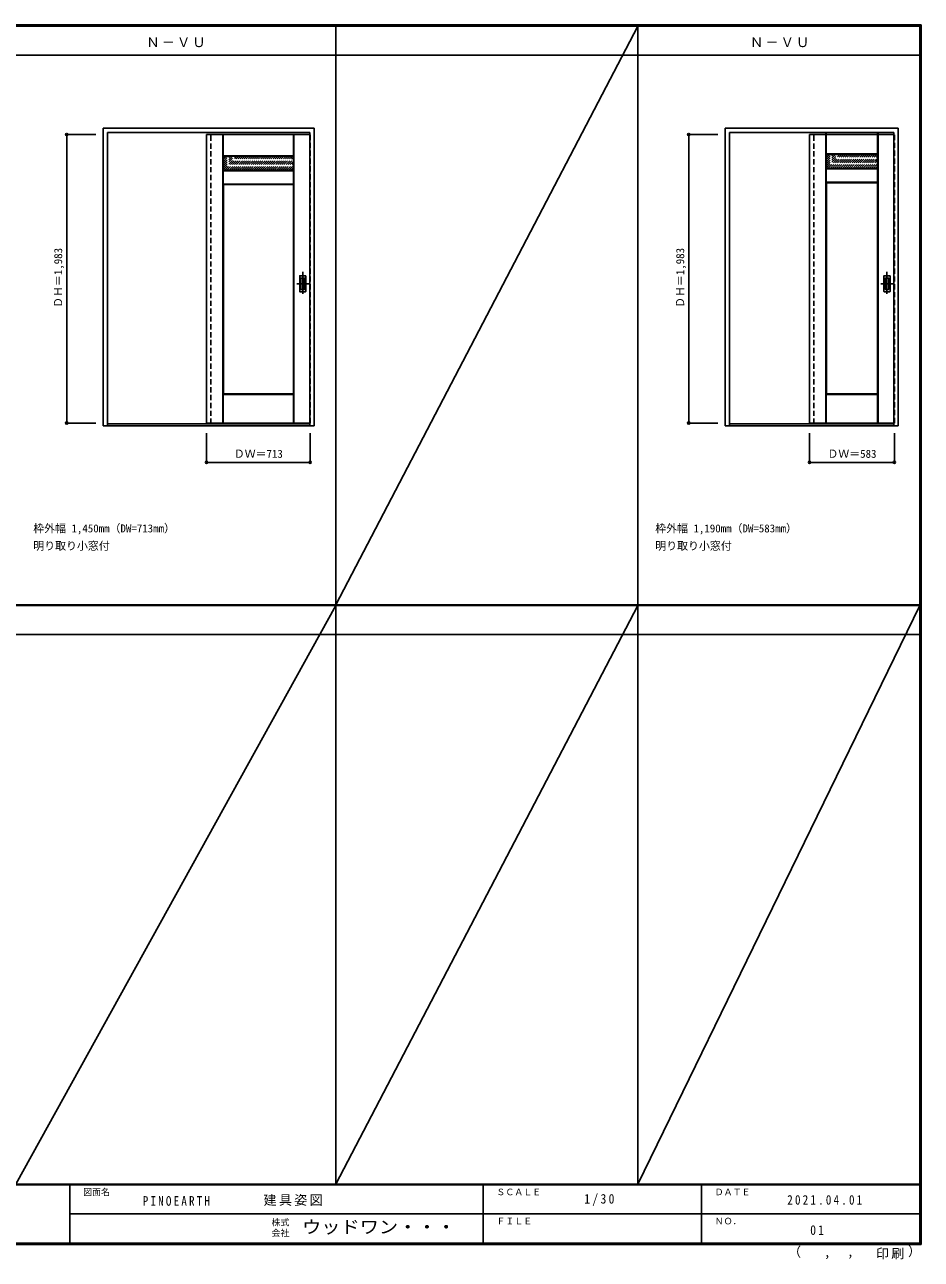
# Model space of a CAD drawing. Units: millimetres, scale not verified. Extents: x -6000 to 5700, y -4307 to 4175.
# Drawn here: x -461 to 5700, y -4307 to 4175 of the extents above; entities that cross this region are included whole.
import ezdxf
from ezdxf.enums import TextEntityAlignment as Align

# ---------------------------------------------------------------- set-up
doc = ezdxf.new("R2010")
doc.units = ezdxf.units.MM
doc.header["$LTSCALE"] = 30
doc.header["$PDMODE"] = 32
doc.header["$PDSIZE"] = 15
doc.linetypes.add('CHAIN1', pattern=[8, 5, -1, 1, -1])
doc.linetypes.add('DASHED1', pattern=[1.8, 1.2, -0.6])
for name, color, linetype in [('0-1_通り芯', 4, 'CHAIN1'), ('0-2_扉', 4, 'DASHED1'), ('0-3_仕上げ', 7, 'Continuous'), ('0-4_枠', 3, 'Continuous'), ('0-6_引手', 3, 'Continuous'), ('0-A_文字', 7, 'Continuous'), ('0-B_寸法', 7, 'Continuous'), ('0-C_ハッチ', 4, 'DASHED1'), ('F-1_枠', 6, 'Continuous'), ('F-A_文字', 7, 'Continuous')]:
    doc.layers.add(name, color=color, linetype=linetype)
doc.styles.add('ＭＳ ゴシック', font='')
doc.styles.get('ＭＳ ゴシック').set_extended_font_data('MS Gothic')

msp = doc.modelspace()

# ---------------------------------------------------------------- linework, layer by layer
at = {"layer": '0-1_通り芯'}
for p, q in [((1450, 2476.5), (1450, 2314.5)), ((5464, 2476.5), (5464, 2314.5)), ((1491, 2395.5), (1409, 2395.5)), ((5505, 2395.5), (5423, 2395.5))]:
    msp.add_line(p, q, dxfattribs=at)
at = {"layer": '0-2_扉', "color": 3, "linetype": 'Continuous'}
for p, q in [((1498, 3421), (788, 3421)), ((788, 3421), (788, 1438)), ((5512, 3421), (4932, 3421)), ((4932, 3421), (4932, 1438)), ((1498, 1438), (788, 1438)), ((5512, 1438), (4932, 1438))]:
    msp.add_line(p, q, dxfattribs=at)
at = {"layer": '0-2_扉'}
for p, q in [((788, 3421), (788, 3417)), ((1498, 3421), (1501, 3421)), ((4932, 3421), (4932, 3417)), ((5512, 3421), (5515, 3421))]:
    msp.add_line(p, q, dxfattribs=at)
for points in [[(1498, 1438), (1501, 1438), (1501, 3421)], [(5512, 1438), (5515, 1438), (5515, 3421)]]:
    msp.add_lwpolyline(points, dxfattribs=at)
at = {"layer": '0-3_仕上げ'}
for p, q in [((900, 1438), (900, 3421)), ((901.5, 3273.5), (901.5, 3421)), ((903, 3275), (903, 3421)), ((1386, 3275), (1386, 3421)), ((1387.5, 3273.5), (1387.5, 3421)), ((1389, 1438), (1389, 3421)), ((5044, 1438), (5044, 3429)), ((5045.5, 3285.5), (5045.5, 3429)), ((5047, 3287), (5047, 3429)), ((5400, 3287), (5400, 3429)), ((5401.5, 3285.5), (5401.5, 3429)), ((5403, 1438), (5403, 3429)), ((903, 3275), (901.5, 3273.5)), ((904, 3271), (901.5, 3273.5)), ((1386, 3275), (903, 3275)), ((5047, 3287), (5045.5, 3285.5)), ((5048, 3283), (5045.5, 3285.5)), ((5400, 3287), (5047, 3287)), ((901.5, 3078.5), (901.5, 3173.5)), ((903, 3080), (903, 3172)), ((1386, 3172), (903, 3172)), ((1385, 3176), (1387.5, 3173.5)), ((1386, 3172), (1387.5, 3173.5)), ((1386, 3080), (1386, 3172)), ((1387.5, 3078.5), (1387.5, 3173.5)), ((5045.5, 3090.5), (5045.5, 3185.5)), ((5047, 3092), (5047, 3184)), ((5400, 3184), (5047, 3184)), ((5399, 3188), (5401.5, 3185.5)), ((5400, 3184), (5401.5, 3185.5)), ((5400, 3092), (5400, 3184)), ((5401.5, 3090.5), (5401.5, 3185.5)), ((903, 3080), (901.5, 3078.5)), ((904, 3076), (901.5, 3078.5)), ((903, 3080), (1386, 3080)), ((5047, 3092), (5045.5, 3090.5)), ((5048, 3088), (5045.5, 3090.5)), ((5047, 3092), (5400, 3092)), ((901.5, 1438), (901.5, 1635.5)), ((903, 1438), (903, 1634)), ((1386, 1634), (903, 1634)), ((1385, 1638), (1387.5, 1635.5)), ((1386, 1634), (1387.5, 1635.5)), ((1386, 1438), (1386, 1634)), ((1387.5, 1438), (1387.5, 1635.5)), ((5045.5, 1438), (5045.5, 1635.5)), ((5047, 1438), (5047, 1634)), ((5400, 1634), (5047, 1634)), ((5399, 1638), (5401.5, 1635.5)), ((5400, 1634), (5401.5, 1635.5)), ((5400, 1438), (5400, 1634)), ((5401.5, 1438), (5401.5, 1635.5))]:
    msp.add_line(p, q, dxfattribs=at)
at = {"layer": '0-3_仕上げ', "color": 4, "linetype": 'DASHED1'}
for p, q in [((5044, 3429), (5044, 3433)), ((5045.5, 3429), (5045.5, 3433)), ((5047, 3429), (5047, 3433)), ((5400, 3429), (5400, 3433)), ((5401.5, 3429), (5401.5, 3433)), ((5403, 3429), (5403, 3433))]:
    msp.add_line(p, q, dxfattribs=at)
at = {"layer": '0-3_仕上げ', "color": 3}
for p, q in [((1385, 3271), (904, 3271)), ((904, 3176), (904, 3271)), ((1385, 3176), (1385, 3271)), ((5399, 3283), (5048, 3283)), ((5048, 3188), (5048, 3283)), ((5399, 3188), (5399, 3283)), ((1385, 3176), (904, 3176)), ((5399, 3188), (5048, 3188)), ((904, 3076), (904, 1638)), ((904, 3076), (1385, 3076)), ((1385, 3076), (1385, 1638)), ((5048, 3088), (5048, 1638)), ((5048, 3088), (5399, 3088)), ((5399, 3088), (5399, 1638)), ((1385, 1638), (904, 1638)), ((5399, 1638), (5048, 1638))]:
    msp.add_line(p, q, dxfattribs=at)
at = {"layer": '0-3_仕上げ'}
for points in [[(1386, 3275), (1387.5, 3273.5), (1385, 3271)], [(5400, 3287), (5401.5, 3285.5), (5399, 3283)], [(903, 3172), (901.5, 3173.5), (904, 3176)], [(5047, 3184), (5045.5, 3185.5), (5048, 3188)], [(1386, 3080), (1387.5, 3078.5), (1385, 3076)], [(5400, 3092), (5401.5, 3090.5), (5399, 3088)], [(903, 1634), (901.5, 1635.5), (904, 1638)], [(5047, 1634), (5045.5, 1635.5), (5048, 1638)]]:
    msp.add_lwpolyline(points, dxfattribs=at)
at = {"layer": '0-4_枠'}
for p, q in [((78, 1418), (78, 3465)), ((78, 3465), (1528, 3465)), ((108, 1418), (108, 3435)), ((108, 3435), (1498, 3435)), ((1498, 1418), (1498, 3435)), ((1528, 1418), (1528, 3465)), ((4352, 1418), (4352, 3465)), ((4352, 3465), (5542, 3465)), ((4382, 1418), (4382, 3435)), ((4382, 3435), (5512, 3435)), ((5512, 1418), (5512, 3435)), ((5542, 1418), (5542, 3465)), ((78, 1418), (1528, 1418)), ((108, 1433), (1498, 1433)), ((4352, 1418), (5542, 1418)), ((4382, 1433), (5512, 1433))]:
    msp.add_line(p, q, dxfattribs=at)
at = {"layer": '0-4_枠', "color": 4, "linetype": 'DASHED1'}
for p, q in [((788, 1433), (788, 3435)), ((818, 1433), (818, 3435)), ((4932, 1433), (4932, 3435)), ((4962, 1433), (4962, 3435))]:
    msp.add_line(p, q, dxfattribs=at)
at = {"layer": '0-6_引手'}
for p, q in [((1429, 2449), (1429, 2342)), ((1430.5, 2450.5), (1469.5, 2450.5)), ((1471, 2342), (1471, 2449)), ((5443, 2449), (5443, 2342)), ((5444.5, 2450.5), (5483.5, 2450.5)), ((5485, 2342), (5485, 2449)), ((1430.5, 2340.5), (1469.5, 2340.5)), ((5444.5, 2340.5), (5483.5, 2340.5))]:
    msp.add_line(p, q, dxfattribs=at)
at = {"layer": '0-6_引手', "color": 7}
for p, q in [((1437.5, 2433), (1437.5, 2358)), ((1439, 2434.5), (1461, 2434.5)), ((1462.5, 2358), (1462.5, 2433)), ((5451.5, 2433), (5451.5, 2358)), ((5453, 2434.5), (5475, 2434.5)), ((5476.5, 2358), (5476.5, 2433)), ((1439, 2356.5), (1461, 2356.5)), ((5453, 2356.5), (5475, 2356.5))]:
    msp.add_line(p, q, dxfattribs=at)
at = {"layer": '0-6_引手'}
for centre, start, end in [((1430.5, 2449), 90, 180), ((1469.5, 2449), 0, 90), ((5444.5, 2449), 90, 180), ((5483.5, 2449), 0, 90), ((1430.5, 2342), 180, 270), ((1469.5, 2342), 270, 0), ((5444.5, 2342), 180, 270), ((5483.5, 2342), 270, 0)]:
    msp.add_arc(centre, 1.5, start, end, dxfattribs=at)
at = {"layer": '0-6_引手', "color": 7}
for centre, start, end in [((1439, 2433), 90, 180), ((1461, 2433), 0, 90), ((5453, 2433), 90, 180), ((5475, 2433), 0, 90), ((1439, 2358), 180, 270), ((1461, 2358), 270, 0), ((5453, 2358), 180, 270), ((5475, 2358), 270, 0)]:
    msp.add_arc(centre, 1.5, start, end, dxfattribs=at)
at = {"layer": '0-B_寸法', "color": 4}
for p, q in [((-172, 3421), (-172, 1438)), ((-172, 3421), (28, 3421)), ((4102, 3421), (4102, 1438)), ((4102, 3421), (4302, 3421)), ((-172, 1438), (28, 1438)), ((1501, 1168), (1501, 1368)), ((4102, 1438), (4302, 1438)), ((5515, 1168), (5515, 1368))]:
    msp.add_line(p, q, dxfattribs=at)
for points in [[(1501, 1168), (788, 1168), (788, 1368)], [(5515, 1168), (4932, 1168), (4932, 1368)]]:
    msp.add_lwpolyline(points, dxfattribs=at)
at = {"layer": '0-B_寸法'}
for p in [(-172, 3421), (4102, 3421), (-172, 1438), (4102, 1438), (788, 1168), (1501, 1168), (4932, 1168), (5515, 1168)]:
    msp.add_point(p, dxfattribs=at)
at = {"layer": '0-C_ハッチ'}
for p, q in [((904, 3250.2), (924.8, 3271)), ((904, 3236.06), (938.94, 3271)), ((904, 3207.77), (967.23, 3271)), ((904, 3193.63), (981.37, 3271)), ((904, 3179.49), (995.51, 3271)), ((904, 3221.92), (953.08, 3271)), ((904, 3264.34), (910.66, 3271)), ((914.65, 3176), (1009.65, 3271)), ((928.79, 3176), (1023.79, 3271)), ((942.94, 3176), (1037.94, 3271)), ((957.08, 3176), (1052.08, 3271)), ((971.22, 3176), (1066.22, 3271)), ((985.36, 3176), (1080.36, 3271)), ((999.5, 3176), (1094.5, 3271)), ((1013.65, 3176), (1108.65, 3271)), ((1027.79, 3176), (1122.79, 3271)), ((1041.93, 3176), (1136.93, 3271)), ((1056.07, 3176), (1151.07, 3271)), ((1070.22, 3176), (1165.22, 3271)), ((1084.36, 3176), (1179.36, 3271)), ((1098.5, 3176), (1193.5, 3271)), ((1112.64, 3176), (1207.64, 3271)), ((1126.78, 3176), (1221.78, 3271)), ((1140.93, 3176), (1235.93, 3271)), ((1155.07, 3176), (1250.07, 3271)), ((1169.21, 3176), (1264.21, 3271)), ((1183.35, 3176), (1278.35, 3271)), ((1197.49, 3176), (1292.49, 3271)), ((1211.64, 3176), (1306.64, 3271)), ((1225.78, 3176), (1320.78, 3271)), ((1239.92, 3176), (1334.92, 3271)), ((1254.06, 3176), (1349.06, 3271)), ((1268.21, 3176), (1363.21, 3271)), ((1282.35, 3176), (1377.35, 3271)), ((1296.49, 3176), (1385, 3264.51)), ((1310.63, 3176), (1385, 3250.37)), ((1324.77, 3176), (1385, 3236.23)), ((5048, 3262.2), (5068.8, 3283)), ((5048, 3248.06), (5082.94, 3283)), ((5048, 3219.77), (5111.23, 3283)), ((5048, 3205.63), (5125.37, 3283)), ((5048, 3191.49), (5139.51, 3283)), ((5048, 3233.92), (5097.08, 3283)), ((5048, 3276.34), (5054.66, 3283)), ((5058.65, 3188), (5153.65, 3283)), ((5072.79, 3188), (5167.79, 3283)), ((5086.94, 3188), (5181.94, 3283)), ((5101.08, 3188), (5196.08, 3283)), ((5115.22, 3188), (5210.22, 3283)), ((5129.36, 3188), (5224.36, 3283)), ((5143.5, 3188), (5238.5, 3283)), ((5157.65, 3188), (5252.65, 3283)), ((5171.79, 3188), (5266.79, 3283)), ((5185.93, 3188), (5280.93, 3283)), ((5200.07, 3188), (5295.07, 3283)), ((5214.22, 3188), (5309.22, 3283)), ((5228.36, 3188), (5323.36, 3283)), ((5242.5, 3188), (5337.5, 3283)), ((5256.64, 3188), (5351.64, 3283)), ((5270.78, 3188), (5365.78, 3283)), ((5284.93, 3188), (5379.93, 3283)), ((5299.07, 3188), (5394.07, 3283)), ((5313.21, 3188), (5399, 3273.79)), ((5327.35, 3188), (5399, 3259.65)), ((5341.49, 3188), (5399, 3245.51)), ((5355.64, 3188), (5399, 3231.36)), ((1338.92, 3176), (1385, 3222.08)), ((1353.06, 3176), (1385, 3207.94)), ((1367.2, 3176), (1385, 3193.8)), ((1381.34, 3176), (1385, 3179.66)), ((5369.78, 3188), (5399, 3217.22)), ((5383.92, 3188), (5399, 3203.08)), ((5398.06, 3188), (5399, 3188.94))]:
    msp.add_line(p, q, dxfattribs=at)
at = {"layer": 'F-1_枠'}
for p, q in [((-6000, 4175), (5700, 4175)), ((-6000, 4170), (5700, 4170)), ((-6000, 4165), (5700, 4165)), ((1678, -3790), (1678, 4175)), ((3752, -3790), (3752, 4175)), ((5690, 4175), (5690, -4205)), ((5695, 4175), (5695, -4205)), ((5700, 4175), (5700, -4205)), ((-6000, 3965), (5700, 3965)), ((-6000, 190.5), (5700, 190.5)), ((-6000, 187.5), (5700, 187.5)), ((-6000, 184.5), (5700, 184.5)), ((-6000, -15.5), (5700, -15.5)), ((5700, -3790), (-6000, -3790)), ((5700, -3795), (-6000, -3795)), ((-150, -3795), (-150, -4195)), ((2690, -3795), (2690, -4195)), ((4190, -3795), (4190, -4195)), ((-150, -3995), (5690, -3995.01)), ((5700, -4195), (-6000, -4195)), ((5700, -4200), (-6000, -4200)), ((5700, -4205), (-6000, -4205))]:
    msp.add_line(p, q, dxfattribs=at)
at = {"layer": 'F-A_文字'}
for p, q in [((1678, 190.5), (3752, 4165)), ((1678, 184.5), (-522, -3790)), ((1678, -3790), (3752, 184.5)), ((3752, -3790), (5690, 184.5))]:
    msp.add_line(p, q, dxfattribs=at)

# ---------------------------------------------------------------- texts
at = {"layer": '0-A_文字', "style": 'ＭＳ ゴシック'}
for s, p in [('枠外幅 1,450mm（DW=713mm）', (-402, 670.5)), ('枠外幅 1,190mm（DW=583mm）', (3872, 670.5)), ('明り取り小窓付', (-402, 550.5)), ('明り取り小窓付', (3872, 550.5))]:
    msp.add_text(s, height=54.99, dxfattribs=at).set_placement(p, align=Align.BOTTOM_LEFT)
at = {"layer": '0-A_文字', "char_height": 65.98, "attachment_point": 7, "style": 'ＭＳ ゴシック'}
for insert in [(375.5, 4020), (4523.5, 4020)]:
    msp.add_mtext('\\T1.17;Ｎ－ＶＵ', dxfattribs=dict(at, insert=insert))
at = {"layer": '0-B_寸法', "style": 'ＭＳ ゴシック'}
for p in [(-187, 2229.25), (4087, 2229.25)]:
    msp.add_text('ＤＨ＝1,983', height=54.99, rotation=90, dxfattribs=at).set_placement(p, align=Align.BOTTOM_LEFT)
for s, p in [('ＤＷ＝713', (975.75, 1183)), ('ＤＷ＝583', (5054.75, 1183))]:
    msp.add_text(s, height=54.99, dxfattribs=at).set_placement(p, align=Align.BOTTOM_LEFT)
at = {"layer": 'F-A_文字', "style": 'ＭＳ ゴシック'}
for s, height, p in [('図面名', 43.99, (-60, -3880)), ('ＳＣＡＬＥ', 43.99, (2780, -3880)), ('ＤＡＴＥ', 43.99, (4280, -3880)), ('株式', 43.99, (1235, -4089)), ('ＦＩＬＥ', 43.99, (2780, -4080)), ('ＮＯ．', 43.99, (4280, -4080)), ('会社', 43.99, (1235, -4161)), ('（', 65.98, (4784.03, -4308.31)), ('）', 65.98, (5608.4, -4304.13)), (',', 65.98, (5031.28, -4308.31)), (',', 65.98, (5190.2, -4305.53))]:
    msp.add_text(s, height=height, dxfattribs=at).set_placement(p, align=Align.BOTTOM_LEFT)
at = {"layer": 'F-A_文字', "style": 'ＭＳ ゴシック', "width": 1.1}
msp.add_text('ウッドワン・・・', height=87.98, dxfattribs=at).set_placement((1445, -4155), align=Align.BOTTOM_LEFT)
at = {"layer": 'F-A_文字', "char_height": 65.98, "attachment_point": 7, "style": 'ＭＳ ゴシック'}
for s, insert in [('\\T1.39;\\W0.85;PINOEARTH', (350, -3940)), ('\\T1.17;建具姿図', (1180.42, -3940)), ('\\T1.38;\\W0.9;1/30', (3383.75, -3940)), ('\\T1.39;\\W0.85;2021.04.01', (4778.75, -3932.5)), ('\\T1.36;\\W0.9;01', (4936.25, -4140)), ('\\T1.17;印刷', (5388.15, -4306.92))]:
    msp.add_mtext(s, dxfattribs=dict(at, insert=insert))

doc.saveas('drawing.dxf')
